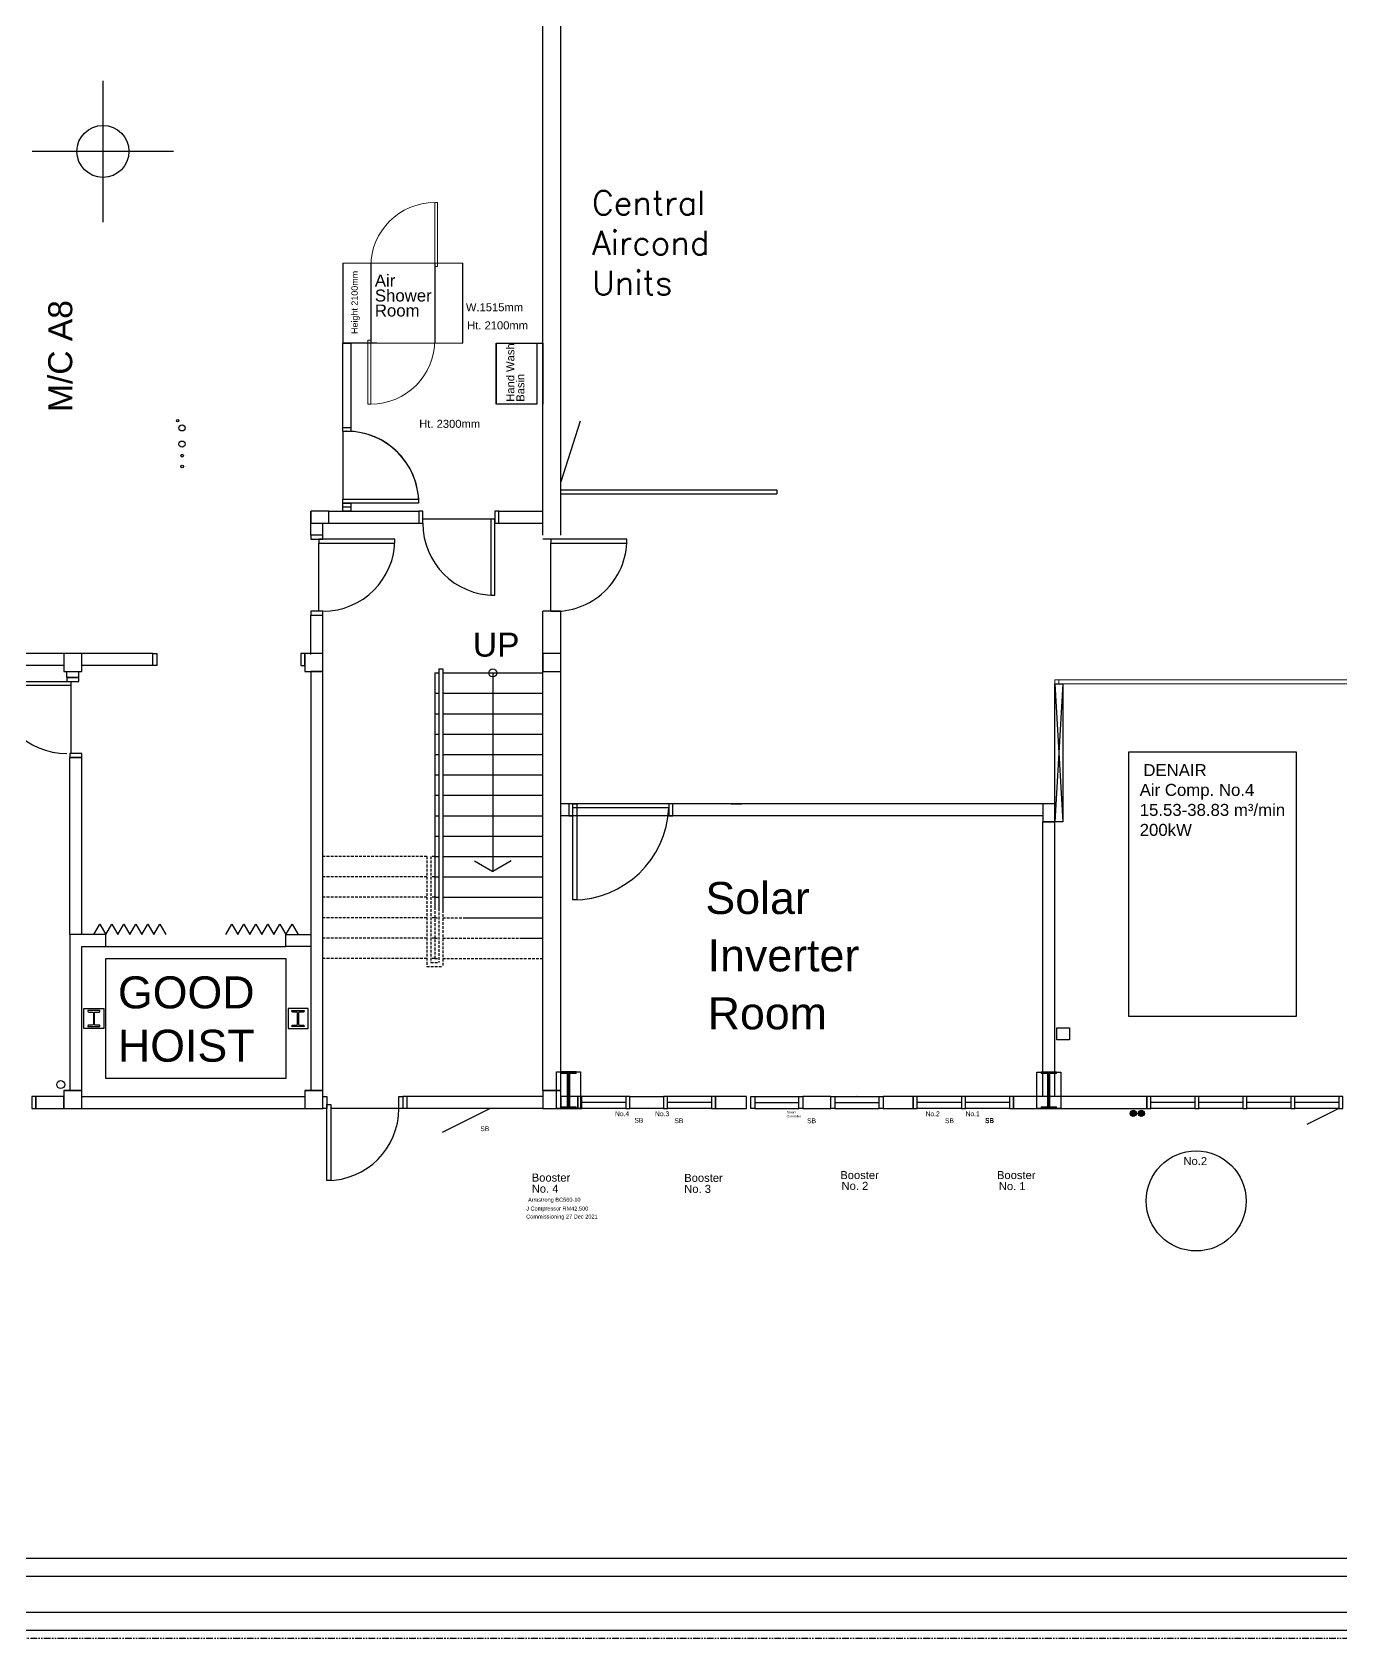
# Model space of a CAD drawing. Header units: millimetres. Extents: x -1052 to 3351, y 0 to 2015.
# Drawn here: x -184 to 57.9, y 1023.3 to 1320.4 of the extents above; entities that cross this region are included whole.
import ezdxf

# ---------------------------------------------------------------- set-up
doc = ezdxf.new("R2010")
doc.units = ezdxf.units.MM
doc.linetypes.add('DASHED', pattern=[0.75, 0.5, -0.25])
doc.linetypes.add('PHANTOM', pattern=[2.5, 1.25, -0.25, 0.25, -0.25, 0.25, -0.25])
for name, color, linetype, lineweight in [('0.4圖面線', 6, 'Continuous', 18), ('AM_0', 7, 'Continuous', 25), ('AM_6', 2, 'Continuous', 35), ('AM_8', 7, 'Continuous', 15)]:
    doc.layers.add(name, color=color, linetype=linetype, lineweight=lineweight)
for name, color, linetype in [('11', 7, 'Continuous'), ('2', 7, 'Continuous'), ('4', 9, 'Continuous'), ('5', 7, 'Continuous'), ('9', 9, 'Continuous'), ('BOMBA', 10, 'Continuous'), ('BOUNDARY', 6, 'PHANTOM'), ('COL-NEW', 231, 'Continuous'), ('COLUMN', 3, 'Continuous'), ('DOOR', 5, 'Continuous'), ('DRAIN', 5, 'Continuous'), ('Drop', 9, 'Continuous'), ('Glass', 9, 'Continuous'), ('Loop', 9, 'DASHED'), ('Machine', 7, 'Continuous'), ('REINF', 6, 'Continuous'), ('Stanchion', 9, 'Continuous'), ('TITLE', 7, 'Continuous'), ('WALL', 2, 'Continuous')]:
    doc.layers.add(name, color=color, linetype=linetype)
doc.styles.add('ADESK1', font='romans.shx')
doc.styles.get("Standard").update_dxf_attribs({"font": 'arial.ttf'})
pattern_1 = [(45, (-9360.118674, -2464.867056), (-0.02614848685, 0.02614848685), [])]

# ---------------------------------------------------------------- blocks, each defined once
blk = doc.blocks.new('WC')
at = {"color": 150}
for p, q in [((1, 0), (0, 0)), ((0, 0), (1, 0)), ((0, 0), (0, 0)), ((0, 0), (0, 0)), ((1, 0), (1, 0))]:
    blk.add_line(p, q, dxfattribs=at)
blk.add_lwpolyline([(0, 0, 0.050639), (0, 0, 0.081996), (0, 0, 0.070252), (0, 1, 0.070252), (0, 1, 0.081996), (0, 1, 0.106889), (0, 1, 0.135076), (0, 1, 0.135076), (0, 1, 0.106889), (0, 1, 0.081996), (0, 1, 0.070252), (0, 1, 0.070252), (0, 0, 0.081996), (0, 0, 0.050639), (0, 0, 0.135076)], format="xyb", dxfattribs=at)

msp = doc.modelspace()

# ---------------------------------------------------------------- hatches: boundary and pattern name
at = {"layer": 'AM_8'}
h = msp.add_hatch(dxfattribs=at)
h.set_pattern_fill('_U', color=256, scale=0.03698, angle=45, style=0, pattern_type=0)
h.set_pattern_definition([(45, (-9448.876977, -2464.86183), (-0.02614848685, 0.02614848685), [])])
h.paths.add_polyline_path([(-86.2602, 1121.6356), (-86.2602, 1121.3397), (-83.4349, 1121.3397), (-83.4349, 1121.6355), (-84.6257, 1121.6355), (-84.6255, 1127.8037), (-83.4347, 1127.8037), (-83.4347, 1128.0995), (-86.26, 1128.0996), (-86.26, 1127.8038), (-85.0692, 1127.8037), (-85.0694, 1121.6355)])
h = msp.add_hatch(dxfattribs=at)
h.set_pattern_fill('_U', color=256, scale=0.03698, angle=45, style=0, pattern_type=0)
h.set_pattern_definition(pattern_1)
h.paths.add_polyline_path([(2.4981, 1121.6303), (2.4981, 1121.3345), (5.3234, 1121.3344), (5.3234, 1121.6303), (4.1326, 1121.6303), (4.1328, 1127.7985), (5.3236, 1127.7985), (5.3236, 1128.0943), (2.4983, 1128.0944), (2.4983, 1127.7985), (3.6891, 1127.7985), (3.6889, 1121.6303)])
h = msp.add_hatch(dxfattribs=at)
h.set_pattern_fill('_U', color=256, scale=0.03698, angle=45, style=0, pattern_type=0)
h.set_pattern_definition(pattern_1)
h.paths.add_polyline_path([(2.4981, 1121.6303), (2.4981, 1121.3345), (5.3234, 1121.3344), (5.3234, 1121.6303), (4.1326, 1121.6303), (4.1328, 1127.7985), (5.3236, 1127.7985), (5.3236, 1128.0943), (2.4983, 1128.0944), (2.4983, 1127.7985), (3.6891, 1127.7985), (3.6889, 1121.6303)])

# ---------------------------------------------------------------- linework, layer by layer
for p, q in [((-121.3873, 1277.6162), (-121.3873, 1262.8244)), ((-121.3873, 1277.6162), (-121.3873, 1262.8244)), ((-109.5539, 1277.6162), (-109.5539, 1262.8244)), ((-109.5539, 1277.6162), (-109.5539, 1262.8244)), ((-98.2381, 1262.8244), (-98.2381, 1251.5531)), ((-98.2381, 1262.8244), (-89.5849, 1262.8244)), ((-98.2381, 1262.8244), (-90.7239, 1262.8244)), ((-98.2381, 1251.5531), (-98.2381, 1262.8244)), ((-90.7239, 1262.8244), (-90.7239, 1251.5531)), ((-89.5849, 1262.8244), (-89.5849, 1251.5531)), ((-90.7239, 1251.5531), (-98.2381, 1251.5531)), ((-82.707, 1248.4467), (-86.2571, 1237.2049)), ((-82.707, 1248.4467), (-86.2571, 1237.2049)), ((-126.5626, 1246.5537), (-126.5643, 1233.9806)), ((-86.2571, 1235.7257), (-46.3192, 1235.7257)), ((-86.2571, 1235.7257), (-46.3192, 1235.7257)), ((-86.2571, 1234.9861), (-46.3192, 1234.9861)), ((-86.2571, 1234.9861), (-46.3192, 1234.9861)), ((-46.3192, 1235.7257), (-46.3192, 1234.9861)), ((6.501, 1199.8718), (5.0217, 1174.3362)), ((5.0218, 1199.8718), (6.501, 1174.3362)), ((-54.7967, 1177.666), (-52.8242, 1177.666))]:
    msp.add_line(p, q)
at = {"color": 0}
for p, q in [((-112.5097, 1231.7613), (-112.5097, 1229.5425)), ((-112.5097, 1231.7613), (-112.5097, 1229.5425)), ((-97.7179, 1229.5421), (-97.7178, 1231.7608)), ((-97.7179, 1229.5421), (-97.7178, 1231.7608))]:
    msp.add_line(p, q, dxfattribs=at)
for points in [[(-126.5644, 1262.8244), (-125.0851, 1262.8244), (-125.0851, 1246.5331), (-126.5644, 1246.5331)], [(-126.5642, 1247.2727), (-125.0851, 1247.2727), (-125.0851, 1246.5331), (-126.5642, 1246.5331)], [(-126.5642, 1233.241), (-126.5643, 1233.9806), (-112.5326, 1233.981), (-112.5326, 1233.2414)], [(-126.5642, 1233.241), (-125.0851, 1233.241), (-125.0851, 1231.7618), (-126.5642, 1231.7618)], [(-126.5642, 1233.241), (-125.0851, 1233.241), (-125.0851, 1232.5014), (-126.5642, 1232.5014)], [(5.0218, 1199.8718), (6.501, 1199.8718), (6.501, 1174.3362), (5.0218, 1174.3362)], [(18.7026, 1187.31), (49.6175, 1187.31), (49.6175, 1138.3491), (18.7026, 1138.3491)]]:
    msp.add_lwpolyline(points, close=True)
for points in [[(-111.7701, 1231.7613), (-112.5097, 1231.7613), (-112.5097, 1229.5425), (-111.7701, 1229.5425)], [(-111.7701, 1231.7613), (-112.5097, 1231.7613), (-112.5097, 1229.5425), (-111.7701, 1229.5425)], [(-98.4575, 1229.5421), (-97.7179, 1229.5421), (-97.7178, 1231.7608), (-98.4574, 1231.7609)], [(-98.4575, 1229.5421), (-97.7179, 1229.5421), (-97.7178, 1231.7608), (-98.4574, 1231.7609)]]:
    msp.add_lwpolyline(points, close=True, dxfattribs=at)
at = {"color": 3}
for centre, radius in [((-157.0576, 1248.5035), 0.1997), ((-156.2567, 1247.1863), 0.5658), ((-156.2567, 1244.1768), 0.5658), ((-156.2567, 1242.0446), 0.2515), ((-156.2567, 1240.0353), 0.2515)]:
    msp.add_circle(centre, radius, dxfattribs=at)
msp.add_circle((31.1425, 1104.256), 9.2449)
msp.add_circle((31.1425, 1104.256), 9.2449)
for end in [93.177879, 90.001673]:
    msp.add_arc((-125.8247, 1233.241), 13.3126, 0.001673, end)
at = {"layer": '0.4圖面線'}
for p, q in [((-104.3767, 1277.6162), (-126.5644, 1277.6162)), ((-126.5644, 1277.6162), (-126.5644, 1262.8244)), ((-104.3767, 1262.8244), (-104.3767, 1277.6162)), ((-121.3873, 1277.0246), (-121.3873, 1263.4161)), ((-109.5539, 1263.4161), (-109.5539, 1277.0246)), ((-126.5644, 1262.8244), (-104.3767, 1262.8244))]:
    msp.add_line(p, q, dxfattribs=at)
for points in [[(-109.0361, 1288.858), (-109.5539, 1288.858), (-109.5539, 1277.0246), (-109.0361, 1277.0246)], [(-121.905, 1251.5826), (-121.3873, 1251.5826), (-121.3873, 1263.4161), (-121.905, 1263.4161)]]:
    msp.add_lwpolyline(points, close=True, dxfattribs=at)
for centre, start, end in [((-109.5539, 1277.0246), 90, 180), ((-121.3873, 1263.4161), 270, 0)]:
    msp.add_arc(centre, 11.8335, start, end, dxfattribs=at)
at = {"layer": '11'}
for p, q in [((-108.8153, 1202.6214), (-108.8166, 1158.3156)), ((-108.8153, 1202.6214), (-108.8166, 1158.3156)), ((-108.8153, 1202.6214), (-108.0757, 1202.6214)), ((-108.8153, 1202.6214), (-108.0757, 1202.6214)), ((-108.0757, 1202.6214), (-108.077, 1158.0464)), ((-108.0757, 1202.6214), (-108.077, 1158.0464)), ((-98.8324, 1201.8822), (-98.8313, 1165.1384)), ((-98.8324, 1201.8822), (-98.8313, 1165.1384)), ((-74.2619, 1123.5582), (-82.3974, 1123.5584)), ((-74.2619, 1123.5582), (-82.3974, 1123.5584)), ((-58.4075, 1123.5577), (-66.543, 1123.5579)), ((-58.4075, 1123.5577), (-66.543, 1123.5579)), ((-50.3889, 1123.5577), (-42.2534, 1123.5579)), ((-50.3889, 1123.5577), (-42.2534, 1123.5579)), ((-35.5983, 1123.5581), (-27.4628, 1123.5583)), ((-35.5983, 1123.5581), (-27.4628, 1123.5583)), ((-12.2498, 1123.5553), (-20.3853, 1123.5556)), ((-12.2498, 1123.5553), (-20.3853, 1123.5556)), ((-3.3747, 1123.5551), (-11.5102, 1123.5553)), ((-3.3747, 1123.5551), (-11.5102, 1123.5553)), ((30.8763, 1123.5525), (22.7408, 1123.5527)), ((30.8763, 1123.5525), (22.7408, 1123.5527)), ((39.7514, 1123.5522), (31.6159, 1123.5524)), ((39.7514, 1123.5522), (31.6159, 1123.5524)), ((48.6265, 1123.5519), (40.491, 1123.5522)), ((48.6265, 1123.5519), (40.491, 1123.5522)), ((57.5016, 1123.5517), (49.3661, 1123.5519)), ((57.5016, 1123.5517), (49.3661, 1123.5519)), ((-74.262, 1121.3394), (-82.3975, 1121.3396)), ((-74.262, 1121.3394), (-82.3975, 1121.3396)), ((-58.4076, 1121.3389), (-66.5431, 1121.3392)), ((-58.4076, 1121.3389), (-66.5431, 1121.3392)), ((-50.3888, 1121.3389), (-42.2533, 1121.3391)), ((-50.3888, 1121.3389), (-42.2533, 1121.3391)), ((-35.5982, 1121.3393), (-27.4627, 1121.3396)), ((-35.5982, 1121.3393), (-27.4627, 1121.3396)), ((-12.2499, 1121.3366), (-20.3854, 1121.3368)), ((-12.2499, 1121.3366), (-20.3854, 1121.3368)), ((-3.3748, 1121.3363), (-11.5103, 1121.3365)), ((-3.3748, 1121.3363), (-11.5103, 1121.3365)), ((30.8762, 1121.3337), (22.7407, 1121.3339)), ((30.8762, 1121.3337), (22.7407, 1121.3339)), ((39.7513, 1121.3334), (31.6158, 1121.3337)), ((39.7513, 1121.3334), (31.6158, 1121.3337)), ((48.6264, 1121.3332), (40.4909, 1121.3334)), ((48.6264, 1121.3332), (40.4909, 1121.3334)), ((57.5015, 1121.3329), (49.366, 1121.3331)), ((57.5015, 1121.3329), (49.366, 1121.3331))]:
    msp.add_line(p, q, dxfattribs=at)
at = {"layer": '4'}
for points in [[(-130.2332, 1226.5848), (-130.2332, 1227.3244), (-132.4519, 1227.3245), (-132.4519, 1226.5849)], [(-130.2332, 1226.5848), (-130.2332, 1227.3244), (-132.4519, 1227.3245), (-132.4519, 1226.5849)], [(-132.4523, 1213.2722), (-132.4524, 1212.5326), (-130.2336, 1212.5326), (-130.2336, 1213.2722)], [(-132.4523, 1213.2722), (-132.4524, 1212.5326), (-130.2336, 1212.5326), (-130.2336, 1213.2722)], [(-160.9269, 1203.2459), (-161.6665, 1203.2458), (-161.6665, 1205.4646), (-160.9269, 1205.4646)], [(-134.3016, 1203.2459), (-133.562, 1203.2458), (-133.562, 1205.4646), (-134.3015, 1205.4646)], [(-134.3016, 1203.2459), (-133.562, 1203.2458), (-133.562, 1205.4646), (-134.3015, 1205.4646)], [(-175.3194, 1200.2855), (-175.3194, 1201.0251), (-177.5382, 1201.0252), (-177.5382, 1200.2856)], [(-176.9838, 1186.973), (-176.9838, 1186.2334), (-174.7651, 1186.2333), (-174.765, 1186.9729)], [(-84.7781, 1175.4482), (-84.0385, 1175.4482), (-84.0384, 1177.667), (-84.778, 1177.667)], [(-66.2883, 1175.4478), (-65.5487, 1175.4478), (-65.5486, 1177.6666), (-66.2882, 1177.6666)], [(-170.3294, 1149.0743), (-137.0478, 1149.0743), (-137.0478, 1126.8866), (-170.3294, 1126.8866)], [(-174.3971, 1139.8517), (-170.6992, 1139.8517), (-170.6992, 1136.1093), (-174.3971, 1136.1093)], [(-132.98, 1139.8517), (-136.678, 1139.8517), (-136.678, 1136.1093), (-132.98, 1136.1093)], [(-183.9897, 1121.34), (-183.2501, 1121.3399), (-183.2501, 1123.5587), (-183.9897, 1123.5587)], [(-129.4967, 1121.341), (-130.2362, 1121.341), (-130.2362, 1123.5598), (-129.4966, 1123.5598)], [(-129.4967, 1121.341), (-130.2362, 1121.341), (-130.2362, 1123.5598), (-129.4966, 1123.5598)], [(-116.184, 1123.5594), (-115.4444, 1123.5594), (-115.4444, 1121.3406), (-116.184, 1121.3406)], [(-116.184, 1123.5594), (-115.4444, 1123.5594), (-115.4444, 1121.3406), (-116.184, 1121.3406)], [(-82.3974, 1123.5584), (-83.137, 1123.5584), (-83.1371, 1121.3396), (-82.3975, 1121.3396)], [(-82.3974, 1123.5584), (-83.137, 1123.5584), (-83.1371, 1121.3396), (-82.3975, 1121.3396)], [(-73.5223, 1123.5581), (-74.2619, 1123.5582), (-74.262, 1121.3394), (-73.5224, 1121.3394)], [(-73.5223, 1123.5581), (-74.2619, 1123.5582), (-74.262, 1121.3394), (-73.5224, 1121.3394)], [(-66.543, 1123.5579), (-67.2826, 1123.558), (-67.2827, 1121.3392), (-66.5431, 1121.3392)], [(-66.543, 1123.5579), (-67.2826, 1123.558), (-67.2827, 1121.3392), (-66.5431, 1121.3392)], [(-57.6679, 1123.5577), (-58.4075, 1123.5577), (-58.4076, 1121.3389), (-57.668, 1121.3389)], [(-57.6679, 1123.5577), (-58.4075, 1123.5577), (-58.4076, 1121.3389), (-57.668, 1121.3389)], [(-51.1285, 1123.5576), (-50.3889, 1123.5577), (-50.3888, 1121.3389), (-51.1284, 1121.3389)], [(-51.1285, 1123.5576), (-50.3889, 1123.5577), (-50.3888, 1121.3389), (-51.1284, 1121.3389)], [(-42.2534, 1123.5579), (-41.5138, 1123.5579), (-41.5137, 1121.3391), (-42.2533, 1121.3391)], [(-42.2534, 1123.5579), (-41.5138, 1123.5579), (-41.5137, 1121.3391), (-42.2533, 1121.3391)], [(-36.3379, 1123.5581), (-35.5983, 1123.5581), (-35.5982, 1121.3393), (-36.3378, 1121.3393)], [(-36.3379, 1123.5581), (-35.5983, 1123.5581), (-35.5982, 1121.3393), (-36.3378, 1121.3393)], [(-27.4628, 1123.5583), (-26.7232, 1123.5583), (-26.7231, 1121.3396), (-27.4627, 1121.3396)], [(-27.4628, 1123.5583), (-26.7232, 1123.5583), (-26.7231, 1121.3396), (-27.4627, 1121.3396)], [(-20.3853, 1123.5556), (-21.1249, 1123.5556), (-21.125, 1121.3368), (-20.3854, 1121.3368)], [(-20.3853, 1123.5556), (-21.1249, 1123.5556), (-21.125, 1121.3368), (-20.3854, 1121.3368)], [(-11.5102, 1123.5553), (-12.2498, 1123.5553), (-12.2499, 1121.3366), (-11.5103, 1121.3365)], [(-11.5102, 1123.5553), (-12.2498, 1123.5553), (-12.2499, 1121.3366), (-11.5103, 1121.3365)], [(-2.6351, 1123.5551), (-3.3747, 1123.5551), (-3.3748, 1121.3363), (-2.6352, 1121.3363)], [(-2.6351, 1123.5551), (-3.3747, 1123.5551), (-3.3748, 1121.3363), (-2.6352, 1121.3363)], [(-2.6351, 1123.5551), (-3.3747, 1123.5551), (-3.3748, 1121.3363), (-2.6352, 1121.3363)], [(-2.6351, 1123.5551), (-3.3747, 1123.5551), (-3.3748, 1121.3363), (-2.6352, 1121.3363)], [(22.7408, 1123.5527), (22.0012, 1123.5527), (22.0011, 1121.3339), (22.7407, 1121.3339)], [(22.7408, 1123.5527), (22.0012, 1123.5527), (22.0011, 1121.3339), (22.7407, 1121.3339)], [(31.6159, 1123.5524), (30.8763, 1123.5525), (30.8762, 1121.3337), (31.6158, 1121.3337)], [(31.6159, 1123.5524), (30.8763, 1123.5525), (30.8762, 1121.3337), (31.6158, 1121.3337)], [(40.491, 1123.5522), (39.7514, 1123.5522), (39.7513, 1121.3334), (40.4909, 1121.3334)], [(40.491, 1123.5522), (39.7514, 1123.5522), (39.7513, 1121.3334), (40.4909, 1121.3334)], [(49.3661, 1123.5519), (48.6265, 1123.5519), (48.6264, 1121.3332), (49.366, 1121.3331)], [(49.3661, 1123.5519), (48.6265, 1123.5519), (48.6264, 1121.3332), (49.366, 1121.3331)], [(58.2412, 1123.5517), (57.5016, 1123.5517), (57.5015, 1121.3329), (58.2411, 1121.3329)], [(58.2412, 1123.5517), (57.5016, 1123.5517), (57.5015, 1121.3329), (58.2411, 1121.3329)]]:
    msp.add_lwpolyline(points, close=True, dxfattribs=at)
msp.add_circle((-178.6694, 1125.7675), 0.7396, dxfattribs=at)
msp.add_circle((-178.6694, 1125.7675), 0.7396, dxfattribs=at)
at = {"layer": '5'}
for p, q in [((-109.5549, 1201.8819), (-109.5562, 1158.5848)), ((-109.5549, 1201.8819), (-109.5562, 1158.5848)), ((-109.5549, 1201.8819), (-108.8153, 1201.8818)), ((-109.5549, 1201.8819), (-108.8153, 1201.8818)), ((-108.0758, 1201.8818), (-89.586, 1201.8813)), ((-108.0758, 1201.8818), (-89.586, 1201.8813)), ((-176.7993, 1199.546), (-176.7993, 1186.9729)), ((-109.555, 1198.11), (-108.8155, 1198.1099)), ((-109.555, 1198.11), (-108.8155, 1198.1099)), ((-108.0759, 1198.1099), (-89.5861, 1198.1094)), ((-108.0759, 1198.1099), (-89.5861, 1198.1094)), ((-109.5552, 1194.338), (-108.8156, 1194.338)), ((-109.5552, 1194.338), (-108.8156, 1194.338)), ((-108.076, 1194.338), (-89.5862, 1194.3375)), ((-108.076, 1194.338), (-89.5862, 1194.3375)), ((-109.5553, 1190.5661), (-108.8157, 1190.5661)), ((-109.5553, 1190.5661), (-108.8157, 1190.5661)), ((-108.0761, 1190.5661), (-89.5863, 1190.5655)), ((-108.0761, 1190.5661), (-89.5863, 1190.5655)), ((-109.5554, 1186.7942), (-108.8158, 1186.7942)), ((-109.5554, 1186.7942), (-108.8158, 1186.7942)), ((-108.0762, 1186.7942), (-89.5864, 1186.7936)), ((-108.0762, 1186.7942), (-89.5864, 1186.7936)), ((-109.5555, 1183.0223), (-108.8159, 1183.0223)), ((-109.5555, 1183.0223), (-108.8159, 1183.0223)), ((-108.0763, 1183.0223), (-89.5865, 1183.0217)), ((-108.0763, 1183.0223), (-89.5865, 1183.0217)), ((-109.5556, 1179.2504), (-108.816, 1179.2504)), ((-109.5556, 1179.2504), (-108.816, 1179.2504)), ((-108.0764, 1179.2503), (-89.5866, 1179.2498)), ((-108.0764, 1179.2503), (-89.5866, 1179.2498)), ((-66.2882, 1176.927), (-84.0384, 1176.9273)), ((-109.5557, 1175.4785), (-108.8161, 1175.4785)), ((-109.5557, 1175.4785), (-108.8161, 1175.4785)), ((-108.0765, 1175.4784), (-89.5868, 1175.4779)), ((-108.0765, 1175.4784), (-89.5868, 1175.4779)), ((-109.5558, 1171.7066), (-108.8162, 1171.7065)), ((-109.5558, 1171.7066), (-108.8162, 1171.7065)), ((-108.0766, 1171.7065), (-89.5869, 1171.706)), ((-108.0766, 1171.7065), (-89.5869, 1171.706)), ((-109.5559, 1167.9346), (-108.8163, 1167.9346)), ((-109.5559, 1167.9346), (-108.8163, 1167.9346)), ((-108.0767, 1167.9346), (-89.587, 1167.9341)), ((-108.0767, 1167.9346), (-89.587, 1167.9341)), ((-109.556, 1164.1627), (-108.8164, 1164.1627)), ((-109.556, 1164.1627), (-108.8164, 1164.1627)), ((-108.0769, 1164.1627), (-89.5871, 1164.1621)), ((-108.0769, 1164.1627), (-89.5871, 1164.1621)), ((-109.5561, 1160.3908), (-108.8166, 1160.3908)), ((-109.5561, 1160.3908), (-108.8166, 1160.3908)), ((-108.077, 1160.3908), (-89.5872, 1160.3902)), ((-108.077, 1160.3908), (-89.5872, 1160.3902)), ((-104.1546, 1156.6187), (-89.5873, 1156.6183)), ((-104.1546, 1156.6187), (-89.5873, 1156.6183)), ((-93.7906, 1152.8465), (-89.5874, 1152.8464)), ((-93.7906, 1152.8465), (-89.5874, 1152.8464)), ((-116.184, 1121.3406), (-128.7571, 1121.341)), ((-116.184, 1121.3406), (-128.7571, 1121.341))]:
    msp.add_line(p, q, dxfattribs=at)
for points in [[(-176.7994, 1200.2856), (-176.7993, 1199.546), (-190.831, 1199.5456), (-190.831, 1200.2852)], [(-84.0384, 1177.667), (-83.2988, 1177.6669), (-83.2988, 1159.9168), (-84.0384, 1159.9168)], [(-129.4966, 1122.0806), (-128.757, 1122.0806), (-128.7575, 1108.0489), (-129.497, 1108.0489)], [(-129.4966, 1122.0806), (-128.757, 1122.0806), (-128.7575, 1108.0489), (-129.497, 1108.0489)]]:
    msp.add_lwpolyline(points, close=True, dxfattribs=at)
for centre, radius, start, end in [((-177.539, 1200.2855), 13.3126, 180.001673, 270.001673), ((-84.0384, 1177.667), 17.7502, 270, 357.61073), ((-129.4967, 1121.341), 13.3126, 269.998327, 359.998327), ((-129.4967, 1121.341), 13.3126, 269.998327, 359.998327)]:
    msp.add_arc(centre, radius, start, end, dxfattribs=at)
at = {"layer": '9'}
for p, q in [((-126.5644, 1277.6162), (-126.5644, 1262.8244)), ((-126.5644, 1277.6162), (-126.5644, 1262.8244)), ((-104.3767, 1262.8244), (-104.3767, 1277.6162)), ((-104.3767, 1262.8244), (-104.3767, 1277.6162)), ((-126.5644, 1262.8244), (-125.0853, 1262.8244)), ((-126.5644, 1262.8244), (-125.0853, 1262.8244)), ((-120.2777, 1262.8244), (-126.5642, 1262.8244)), ((-120.2777, 1262.8244), (-126.5642, 1262.8244)), ((-89.583, 1231.7618), (-89.5849, 1262.4545)), ((-89.583, 1231.7618), (-89.5849, 1262.4545)), ((-125.0851, 1231.7616), (-112.5097, 1231.7616)), ((-125.0851, 1231.7616), (-112.5097, 1231.7616))]:
    msp.add_line(p, q, dxfattribs=at)
at = {"layer": 'AM_0'}
for p, q in [((-99.3213, 1121.3406), (-108.1964, 1116.903)), ((19.4569, 1120.4489), (19.6049, 1120.4489)), ((57.5015, 1121.3329), (51.5848, 1118.3745))]:
    msp.add_line(p, q, dxfattribs=at)
for points in [[(-87.0811, 1128.0996), (-82.6137, 1128.0996), (-82.6138, 1121.3397), (-87.0813, 1121.3397)], [(1.6772, 1128.0943), (6.1447, 1128.0943), (6.1445, 1121.3345), (1.677, 1121.3345)], [(1.6772, 1128.0943), (6.1447, 1128.0943), (6.1445, 1121.3345), (1.677, 1121.3345)], [(1.6772, 1128.0943), (6.1447, 1128.0943), (6.1445, 1121.3345), (1.677, 1121.3345)], [(1.6772, 1128.0943), (6.1447, 1128.0943), (6.1445, 1121.3345), (1.677, 1121.3345)]]:
    msp.add_lwpolyline(points, close=True, dxfattribs=at)
for centre, radius in [((19.5309, 1120.4489), 0.5917), ((19.5309, 1120.4489), 0.5177), ((19.5309, 1120.4489), 0.4438), ((19.5309, 1120.4489), 0.3698), ((19.5309, 1120.4489), 0.2958), ((19.5309, 1120.4489), 0.2219), ((19.5309, 1120.4489), 0.1849), ((19.5309, 1120.4489), 0.1479), ((19.5309, 1120.4489), 0.1109), ((19.5309, 1120.4489), 0.074), ((21.0101, 1120.4489), 0.5917), ((21.0101, 1120.4489), 0.5177), ((21.0101, 1120.4489), 0.4438), ((21.0101, 1120.4489), 0.3698), ((21.0101, 1120.4489), 0.2958), ((21.0101, 1120.4489), 0.2219), ((21.0101, 1120.4489), 0.1849), ((21.0101, 1120.4489), 0.1479), ((21.0101, 1120.4489), 0.1109), ((21.0101, 1120.4489), 0.074)]:
    msp.add_circle(centre, radius, dxfattribs=at)
at = {"layer": 'AM_8'}
for p, q in [((-83.4347, 1128.0995), (-86.26, 1128.0996)), ((-86.26, 1127.8038), (-86.26, 1128.0996)), ((-85.0692, 1127.8037), (-86.26, 1127.8038)), ((-85.0694, 1121.6355), (-85.0692, 1127.8037)), ((-84.6257, 1121.6355), (-84.6255, 1127.8037)), ((-83.4347, 1127.8037), (-84.6255, 1127.8037)), ((-83.4347, 1127.8037), (-83.4347, 1128.0995)), ((5.3236, 1128.0943), (2.4983, 1128.0944)), ((2.4983, 1127.7985), (2.4983, 1128.0944)), ((5.3236, 1128.0943), (2.4983, 1128.0944)), ((2.4983, 1127.7985), (2.4983, 1128.0944)), ((3.6891, 1127.7985), (2.4983, 1127.7985)), ((3.6891, 1127.7985), (2.4983, 1127.7985)), ((3.6889, 1121.6303), (3.6891, 1127.7985)), ((3.6889, 1121.6303), (3.6891, 1127.7985)), ((4.1326, 1121.6303), (4.1328, 1127.7985)), ((4.1326, 1121.6303), (4.1328, 1127.7985)), ((5.3236, 1127.7985), (4.1328, 1127.7985)), ((5.3236, 1127.7985), (4.1328, 1127.7985)), ((5.3236, 1127.7985), (5.3236, 1128.0943)), ((5.3236, 1127.7985), (5.3236, 1128.0943)), ((-85.0694, 1121.6355), (-86.2602, 1121.6356)), ((-86.2602, 1121.6356), (-86.2602, 1121.3397)), ((-83.4349, 1121.3397), (-86.2602, 1121.3397)), ((-83.4349, 1121.6355), (-84.6257, 1121.6355)), ((-83.4349, 1121.6355), (-83.4349, 1121.3397)), ((3.6889, 1121.6303), (2.4981, 1121.6303)), ((2.4981, 1121.6303), (2.4981, 1121.3345)), ((3.6889, 1121.6303), (2.4981, 1121.6303)), ((2.4981, 1121.6303), (2.4981, 1121.3345)), ((5.3234, 1121.3344), (2.4981, 1121.3345)), ((5.3234, 1121.3344), (2.4981, 1121.3345)), ((5.3234, 1121.6303), (4.1326, 1121.6303)), ((5.3234, 1121.6303), (4.1326, 1121.6303)), ((5.3234, 1121.6303), (5.3234, 1121.3344)), ((5.3234, 1121.6303), (5.3234, 1121.3344))]:
    msp.add_line(p, q, dxfattribs=at)
for points in [[(5.0218, 1200.6114), (225.655, 1200.6114), (225.655, 1199.8718), (5.0218, 1199.8718)], [(5.0218, 1200.6114), (5.7614, 1200.6114), (5.7614, 1199.8718), (5.0218, 1199.8718)]]:
    msp.add_lwpolyline(points, close=True, dxfattribs=at)
at = {"layer": 'BOMBA'}
for p, q in [((-99.1971, 1230.2814), (-111.7701, 1230.2797)), ((-99.1971, 1230.2814), (-111.7701, 1230.2797)), ((-130.9712, 1213.2722), (-130.9728, 1225.8452)), ((-130.9712, 1213.2722), (-130.9728, 1225.8452)), ((-88.1018, 1213.2721), (-88.1034, 1225.8452)), ((-88.1018, 1213.2721), (-88.1034, 1225.8452))]:
    msp.add_line(p, q, dxfattribs=at)
for points in [[(-98.4575, 1230.2813), (-99.1971, 1230.2814), (-99.1983, 1216.2497), (-98.4587, 1216.2496)], [(-98.4575, 1230.2813), (-99.1971, 1230.2814), (-99.1983, 1216.2497), (-98.4587, 1216.2496)], [(-130.9728, 1226.5848), (-130.9728, 1225.8452), (-116.9411, 1225.8448), (-116.9411, 1226.5844)], [(-130.9728, 1226.5848), (-130.9728, 1225.8452), (-116.9411, 1225.8448), (-116.9411, 1226.5844)], [(-88.1034, 1226.5848), (-88.1034, 1225.8452), (-74.0717, 1225.8448), (-74.0717, 1226.5844)], [(-88.1034, 1226.5848), (-88.1034, 1225.8452), (-74.0717, 1225.8448), (-74.0717, 1226.5844)]]:
    msp.add_lwpolyline(points, close=True, dxfattribs=at)
for centre, radius, start, end in [((-98.4576, 1229.5417), 13.3126, 179.99498, 269.99498), ((-98.4576, 1229.5417), 13.3126, 179.99498, 269.99498), ((-130.2332, 1226.5848), 13.3126, 269.998327, 359.998327), ((-130.2332, 1226.5848), 13.3126, 269.998327, 359.998327), ((-87.3957, 1226.5979), 13.3445, 266.966763, 359.941649), ((-87.3957, 1226.5979), 13.3445, 266.966763, 359.941649)]:
    msp.add_arc(centre, radius, start, end, dxfattribs=at)
at = {"layer": 'BOUNDARY'}
msp.add_line((1939.4602, 1023.2889), (-942.8866, 1023.373), dxfattribs=at)
at = {"layer": 'COL-NEW'}
for p, q in [((-130.2332, 1226.5848), (-130.2332, 1226.5848)), ((-130.2332, 1226.5848), (-130.2332, 1226.5848)), ((-87.3638, 1226.5847), (-87.3638, 1226.5847)), ((-87.3638, 1226.5847), (-87.3638, 1226.5847))]:
    msp.add_line(p, q, dxfattribs=at)
at = {"layer": 'COLUMN'}
for p in [(-102.2394, 1167.1059), (-102.2394, 1167.1059), (-95.4233, 1167.1061), (-95.4233, 1167.1061)]:
    msp.add_line(p, (-98.8313, 1165.1384), dxfattribs=at)
for points in [[(-132.4519, 1229.5432), (-129.1237, 1229.5431), (-129.1236, 1231.7619), (-132.4518, 1231.762)], [(-132.4519, 1229.5432), (-129.1237, 1229.5431), (-129.1236, 1231.7619), (-132.4518, 1231.762)], [(-178.0928, 1202.1351), (-174.7647, 1202.135), (-174.7646, 1205.4632), (-178.0927, 1205.4633)], [(-178.0928, 1202.1351), (-174.7647, 1202.135), (-174.7646, 1205.4632), (-178.0927, 1205.4633)], [(-133.562, 1202.1364), (-130.2339, 1202.1364), (-130.2338, 1205.4645), (-133.562, 1205.4646)], [(-133.562, 1202.1364), (-130.2339, 1202.1364), (-130.2338, 1205.4645), (-133.562, 1205.4646)], [(-89.586, 1202.1352), (-86.2578, 1202.1351), (-86.2577, 1205.4632), (-89.5859, 1205.4633)], [(-89.586, 1202.1352), (-86.2578, 1202.1351), (-86.2577, 1205.4632), (-89.5859, 1205.4633)], [(5.0217, 1174.3362), (5.0218, 1177.6643), (2.803, 1177.6644), (2.8029, 1174.3362)], [(5.0217, 1174.3362), (5.0218, 1177.6643), (2.803, 1177.6644), (2.8029, 1174.3362)], [(-178.0952, 1121.3398), (-174.767, 1121.3397), (-174.7669, 1124.6678), (-178.0951, 1124.6679)], [(-178.0952, 1121.3398), (-174.767, 1121.3397), (-174.7669, 1124.6678), (-178.0951, 1124.6679)], [(-133.5644, 1121.3411), (-130.2362, 1121.341), (-130.2362, 1124.6692), (-133.5643, 1124.6693)], [(-133.5644, 1121.3411), (-130.2362, 1121.341), (-130.2362, 1124.6692), (-133.5643, 1124.6693)], [(-89.5883, 1121.3398), (-86.2602, 1121.3397), (-86.2601, 1124.6679), (-89.5882, 1124.668)], [(-89.5883, 1121.3398), (-86.2602, 1121.3397), (-86.2601, 1124.6679), (-89.5882, 1124.668)]]:
    msp.add_lwpolyline(points, close=True, dxfattribs=at)
for points in [[(-172.2819, 1139.186), (-171.6015, 1139.186, 0.41421356), (-171.424, 1139.3635), (-171.424, 1139.4819), (-173.6723, 1139.4819), (-173.6723, 1139.3635, 0.41421356), (-173.4948, 1139.186), (-172.8144, 1139.186, -0.41421356), (-172.6369, 1139.0085), (-172.6369, 1136.9525, -0.41421356), (-172.8144, 1136.775), (-173.4948, 1136.775, 0.41421356), (-173.6723, 1136.5975), (-173.6723, 1136.4791), (-171.424, 1136.4791), (-171.424, 1136.5975, 0.41421356), (-171.6015, 1136.775), (-172.2819, 1136.775, -0.41421356), (-172.4594, 1136.9525), (-172.4594, 1139.0085, -0.41421356)], [(-135.0953, 1139.186), (-135.7757, 1139.186, -0.41421356), (-135.9532, 1139.3635), (-135.9532, 1139.4819), (-133.7048, 1139.4819), (-133.7048, 1139.3635, -0.41421356), (-133.8823, 1139.186), (-134.5628, 1139.186, 0.41421356), (-134.7403, 1139.0085), (-134.7403, 1136.9525, 0.41421356), (-134.5628, 1136.775), (-133.8823, 1136.775, -0.41421356), (-133.7048, 1136.5975), (-133.7048, 1136.4791), (-135.9532, 1136.4791), (-135.9532, 1136.5975, -0.41421356), (-135.7757, 1136.775), (-135.0953, 1136.775, 0.41421356), (-134.9178, 1136.9525), (-134.9178, 1139.0085, 0.41421356)]]:
    msp.add_lwpolyline(points, format="xyb", close=True, dxfattribs=at)
at = {"layer": 'DOOR'}
for points in [[(-172.5481, 1153.5119), (-171.4388, 1155.4334), (-170.3294, 1153.5119)], [(-170.3294, 1153.5119), (-169.22, 1155.4334), (-168.1106, 1153.5119)], [(-168.1106, 1153.5119), (-167.0012, 1155.4334), (-165.8918, 1153.5119)], [(-165.8918, 1153.5119), (-164.7824, 1155.4334), (-163.6731, 1153.5119)], [(-163.6731, 1153.5119), (-162.5637, 1155.4334), (-161.4543, 1153.5119)], [(-161.4543, 1153.5119), (-160.3449, 1155.4334), (-159.2355, 1153.5119)], [(-148.1416, 1153.5119), (-147.0323, 1155.4334), (-145.9229, 1153.5119)], [(-145.9229, 1153.5119), (-144.8135, 1155.4334), (-143.7041, 1153.5119)], [(-143.7041, 1153.5119), (-142.5947, 1155.4334), (-141.4853, 1153.5119)], [(-141.4853, 1153.5119), (-140.3759, 1155.4334), (-139.2666, 1153.5119)], [(-139.2666, 1153.5119), (-138.1572, 1155.4334), (-137.0478, 1153.5119)], [(-137.0478, 1153.5119), (-135.9384, 1155.4334), (-134.829, 1153.5119)]]:
    msp.add_lwpolyline(points, dxfattribs=at)
at = {"layer": 'DRAIN'}
for p, q in [((1807.3861, 1038.0845), (-918.4271, 1038.1641)), ((1810.7141, 1034.7563), (-918.4272, 1034.836)), ((1817.3703, 1028.0998), (-918.4274, 1028.1797)), ((1820.6983, 1024.7715), (-918.4275, 1024.8515))]:
    msp.add_line(p, q, dxfattribs=at)
at = {"layer": 'Drop'}
msp.add_line((-170.3294, 1151.2931), (-137.0478, 1151.2931), dxfattribs=at)
at = {"layer": 'Glass'}
for p, q in [((-74.2619, 1122.4488), (-82.3974, 1122.449)), ((-74.2619, 1122.4488), (-82.3974, 1122.449)), ((-58.4076, 1122.4483), (-66.5431, 1122.4485)), ((-58.4076, 1122.4483), (-66.5431, 1122.4485)), ((-50.3888, 1122.4483), (-42.2533, 1122.4485)), ((-50.3888, 1122.4483), (-42.2533, 1122.4485)), ((-35.5982, 1122.4487), (-27.4627, 1122.4489)), ((-35.5982, 1122.4487), (-27.4627, 1122.4489)), ((-12.2498, 1122.446), (-20.3853, 1122.4462)), ((-12.2498, 1122.446), (-20.3853, 1122.4462)), ((-3.3747, 1122.4457), (-11.5102, 1122.4459)), ((-3.3747, 1122.4457), (-11.5102, 1122.4459)), ((30.8763, 1122.4431), (22.7408, 1122.4433)), ((30.8763, 1122.4431), (22.7408, 1122.4433)), ((39.7514, 1122.4428), (31.6159, 1122.443)), ((39.7514, 1122.4428), (31.6159, 1122.443)), ((48.6264, 1122.4426), (40.4909, 1122.4428)), ((48.6264, 1122.4426), (40.4909, 1122.4428)), ((57.5015, 1122.4423), (49.366, 1122.4425)), ((57.5015, 1122.4423), (49.366, 1122.4425))]:
    msp.add_line(p, q, dxfattribs=at)
at = {"layer": 'Loop', "color": 9}
for p, q in [((-111.0361, 1167.9346), (-130.2349, 1167.934)), ((-111.0362, 1167.9346), (-111.0356, 1147.5959)), ((-111.0362, 1167.9346), (-111.0356, 1147.5959)), ((-110.2966, 1167.9346), (-110.296, 1148.3355)), ((-110.2966, 1167.9346), (-110.296, 1148.3355)), ((-109.5569, 1167.9346), (-110.2965, 1167.9346)), ((-111.0361, 1164.1627), (-130.235, 1164.1621)), ((-111.0361, 1164.1627), (-130.235, 1164.1621)), ((-109.5569, 1164.1627), (-110.2965, 1164.1627)), ((-109.5569, 1164.1627), (-110.2965, 1164.1627)), ((-111.036, 1160.3908), (-130.2351, 1160.3902)), ((-111.036, 1160.3908), (-130.2351, 1160.3902)), ((-109.5568, 1160.3908), (-110.2964, 1160.3908)), ((-109.5568, 1160.3908), (-110.2964, 1160.3908)), ((-109.5562, 1158.5848), (-109.5565, 1149.0751)), ((-109.5562, 1158.5848), (-109.5565, 1149.0751)), ((-111.0359, 1156.6189), (-130.2352, 1156.6183)), ((-111.0359, 1156.6189), (-130.2352, 1156.6183)), ((-109.5567, 1156.6189), (-110.2963, 1156.6189)), ((-109.5567, 1156.6189), (-110.2963, 1156.6189)), ((-109.5563, 1156.6189), (-108.8167, 1156.6189)), ((-109.5563, 1156.6189), (-108.8167, 1156.6189)), ((-108.8166, 1158.3156), (-108.8169, 1148.3355)), ((-108.8166, 1158.3156), (-108.8169, 1148.3355)), ((-108.077, 1158.0464), (-108.0773, 1147.5959)), ((-108.077, 1158.0464), (-108.0773, 1147.5959)), ((-108.0771, 1156.6189), (-104.1546, 1156.6187)), ((-108.0771, 1156.6189), (-104.1546, 1156.6187)), ((-111.0358, 1152.8469), (-130.2353, 1152.8464)), ((-111.0358, 1152.8469), (-130.2353, 1152.8464)), ((-109.5566, 1152.847), (-110.2962, 1152.847)), ((-109.5566, 1152.847), (-110.2962, 1152.847)), ((-109.5564, 1152.847), (-108.8168, 1152.847)), ((-109.5564, 1152.847), (-108.8168, 1152.847)), ((-108.0772, 1152.8469), (-93.7906, 1152.8465)), ((-108.0772, 1152.8469), (-93.7906, 1152.8465)), ((-111.0357, 1149.075), (-130.2354, 1149.0745)), ((-111.0357, 1149.075), (-130.2354, 1149.0745)), ((-111.0356, 1147.5959), (-108.0773, 1147.5959)), ((-111.0356, 1147.5959), (-108.0773, 1147.5959)), ((-109.5565, 1149.0751), (-110.2961, 1149.0751)), ((-109.5565, 1149.0751), (-110.2961, 1149.0751)), ((-110.296, 1148.3355), (-108.8169, 1148.3355)), ((-110.296, 1148.3355), (-108.8169, 1148.3355)), ((-109.5565, 1149.0751), (-108.8169, 1149.0751)), ((-109.5565, 1149.0751), (-108.8169, 1149.0751)), ((-108.0773, 1149.075), (-89.5875, 1149.0745)), ((-108.0773, 1149.075), (-89.5875, 1149.0745))]:
    msp.add_line(p, q, dxfattribs=at)
at = {"layer": 'Machine', "color": 2}
for p, q in [((-170.908, 1311.3529), (-170.908, 1285.2454)), ((-157.8173, 1298.2992), (-183.9248, 1298.2992))]:
    msp.add_line(p, q, dxfattribs=at)
at = {"layer": 'Machine'}
msp.add_circle((-170.8711, 1298.2992), 4.8073, dxfattribs=at)
at = {"layer": 'REINF'}
for p, q in [((5.3899, 1136.2803), (7.7566, 1136.2803)), ((5.3899, 1134.0615), (5.3899, 1136.2803)), ((7.7566, 1136.2803), (7.7566, 1134.0615)), ((7.7566, 1134.0615), (5.3899, 1134.0615))]:
    msp.add_line(p, q, dxfattribs=at)
at = {"layer": 'Stanchion'}
for p, q in [((-83.4347, 1128.0995), (-86.26, 1128.0996)), ((-83.4347, 1128.0995), (-86.26, 1128.0996)), ((-84.8476, 1121.3397), (-84.8474, 1128.0996)), ((-84.8476, 1121.3397), (-84.8474, 1128.0996)), ((5.3236, 1128.0943), (2.4983, 1128.0944)), ((5.3236, 1128.0943), (2.4983, 1128.0944)), ((5.3236, 1128.0943), (2.4983, 1128.0944)), ((5.3236, 1128.0943), (2.4983, 1128.0944)), ((3.9107, 1121.3345), (3.9109, 1128.0943)), ((3.9107, 1121.3345), (3.9109, 1128.0943)), ((3.9107, 1121.3345), (3.9109, 1128.0943)), ((3.9107, 1121.3345), (3.9109, 1128.0943)), ((-83.4349, 1121.3397), (-86.2602, 1121.3397)), ((-83.4349, 1121.3397), (-86.2602, 1121.3397)), ((5.3234, 1121.3344), (2.4981, 1121.3345)), ((5.3234, 1121.3344), (2.4981, 1121.3345)), ((5.3234, 1121.3344), (2.4981, 1121.3345)), ((5.3234, 1121.3344), (2.4981, 1121.3345))]:
    msp.add_line(p, q, dxfattribs=at)
at = {"layer": 'WALL'}
for p, q in [((-89.5831, 1227.3221), (-89.5824, 1325.9185)), ((-86.2549, 1227.322), (-86.2542, 1325.9184)), ((-86.2549, 1227.322), (-86.2542, 1325.9184)), ((-132.4519, 1229.5432), (-132.4518, 1231.762)), ((-132.4519, 1229.5432), (-132.4518, 1231.762)), ((-129.1236, 1231.7619), (-112.5097, 1231.7616)), ((-97.7179, 1229.5421), (-97.7178, 1231.7608)), ((-97.7178, 1231.7608), (-89.5851, 1231.7608)), ((-94.7595, 1231.7609), (-89.5851, 1231.7608)), ((-132.4519, 1227.3245), (-132.4519, 1229.5432)), ((-132.4519, 1227.3245), (-132.4519, 1229.5432)), ((-130.2332, 1227.3244), (-132.4519, 1227.3245)), ((-130.2332, 1227.3244), (-132.4519, 1227.3245)), ((-130.2332, 1227.3244), (-130.2331, 1229.5432)), ((-130.2332, 1227.3244), (-130.2331, 1229.5432)), ((-129.1237, 1229.5431), (-112.5097, 1229.5425)), ((-129.1237, 1229.5431), (-112.5097, 1229.5425)), ((-97.7179, 1229.5421), (-89.5852, 1229.542)), ((-97.7179, 1229.5421), (-89.5852, 1229.542)), ((-86.2571, 1226.5847), (-89.5826, 1226.5849)), ((-86.2571, 1226.5847), (-89.5826, 1226.5849)), ((-132.4526, 1205.2625), (-132.4524, 1212.5326)), ((-132.4526, 1205.2625), (-132.4524, 1212.5326)), ((-132.4524, 1212.5326), (-130.2336, 1212.5326)), ((-132.4524, 1212.5326), (-130.2336, 1212.5326)), ((-130.2338, 1205.2624), (-130.2336, 1212.5326)), ((-130.2338, 1205.2624), (-130.2336, 1212.5326)), ((-89.5882, 1124.668), (-89.5833, 1213.3024)), ((-86.2552, 1213.3023), (-89.5833, 1213.3024)), ((-86.2552, 1213.3023), (-89.5833, 1213.3024)), ((-86.2601, 1124.6679), (-86.2552, 1213.3023)), ((-161.6665, 1205.4628), (-264.9948, 1205.4662)), ((-178.0928, 1203.2445), (-264.9947, 1203.2474)), ((-161.6665, 1203.2458), (-174.7646, 1203.2444)), ((-161.6665, 1203.2458), (-174.7646, 1203.2444)), ((-161.6665, 1203.2458), (-161.6665, 1205.4646)), ((-133.562, 1203.2458), (-133.562, 1205.4646)), ((-133.562, 1203.2458), (-133.562, 1205.4646)), ((-177.5382, 1201.0252), (-177.5381, 1202.1351)), ((-177.5382, 1201.0252), (-175.3194, 1201.0251)), ((-177.5382, 1201.0252), (-175.3194, 1201.0251)), ((-175.3194, 1201.0251), (-177.5382, 1201.0252)), ((-175.3194, 1201.0251), (-175.3194, 1202.135)), ((-133.562, 1202.1364), (-130.2339, 1202.1364)), ((-133.562, 1202.1364), (-130.2339, 1202.1364)), ((-176.9857, 1153.5119), (-176.9838, 1186.2334)), ((-176.9838, 1186.2334), (-174.7651, 1186.2333)), ((-176.9838, 1186.2334), (-174.7651, 1186.2333)), ((-174.7651, 1186.2333), (-176.9838, 1186.2334)), ((-174.7651, 1153.5119), (-174.7651, 1186.2333)), ((2.803, 1177.6644), (-86.2571, 1177.667)), ((2.803, 1177.6644), (-86.2571, 1177.667)), ((2.8029, 1175.4455), (-86.2573, 1175.4504)), ((2.8029, 1175.4455), (-86.2573, 1175.4504)), ((2.8014, 1123.5559), (2.8029, 1174.3362)), ((2.8014, 1123.5559), (2.8029, 1174.3362)), ((5.0217, 1174.3362), (2.8029, 1174.3362)), ((5.0217, 1174.3362), (2.8029, 1174.3362)), ((5.0202, 1123.5558), (5.0217, 1174.3362)), ((5.0202, 1123.5558), (5.0217, 1174.3362)), ((-183.2501, 1121.3399), (-183.2501, 1123.5587)), ((-178.0951, 1124.6679), (-174.7669, 1124.6678)), ((-178.0951, 1124.6679), (-174.7669, 1124.6678)), ((-178.0951, 1124.6679), (-174.7669, 1124.6678)), ((-174.7672, 1123.5585), (-133.5643, 1123.5614)), ((-174.7672, 1123.5585), (-133.5643, 1123.5614)), ((-133.5643, 1124.6693), (-130.2362, 1124.6692)), ((-133.5643, 1124.6693), (-130.2362, 1124.6692)), ((-89.5883, 1123.5586), (-115.4444, 1123.5594)), ((-89.5883, 1123.5586), (-115.4444, 1123.5594)), ((-114.7344, 1123.5593), (-114.7344, 1121.3406)), ((-114.7344, 1123.5593), (-114.7344, 1121.3406)), ((-89.5882, 1124.668), (-86.2601, 1124.6679)), ((-89.5882, 1124.668), (-86.2601, 1124.6679)), ((-174.767, 1121.3397), (-133.5644, 1121.3426)), ((-174.767, 1121.3397), (-133.5644, 1121.3426)), ((-89.5883, 1121.3398), (-115.4444, 1121.3406)), ((-89.5883, 1121.3398), (-115.4444, 1121.3406))]:
    msp.add_line(p, q, dxfattribs=at)
for points in [[(-132.4549, 1124.6692), (-130.2362, 1124.6692), (-130.2339, 1202.1364), (-132.4527, 1202.1364)], [(-132.4549, 1124.6692), (-130.2362, 1124.6692), (-130.2339, 1202.1364), (-132.4527, 1202.1364)], [(-174.7669, 1151.2931), (-170.3294, 1151.2931), (-170.3294, 1153.5119), (-176.9857, 1153.5119), (-176.9857, 1124.6678), (-174.7669, 1124.6678), (-174.7669, 1151.2931)], [(-137.0478, 1153.5119), (-132.4541, 1153.5119), (-132.4541, 1151.2931), (-137.0478, 1151.2931)], [(-183.2501, 1123.5587), (-183.2501, 1121.3399), (-178.0952, 1121.3398), (-178.0951, 1123.5586)], [(-86.2601, 1123.5559), (-86.2602, 1121.3397), (-83.1371, 1121.3396), (-83.137, 1123.5584)], [(-73.5224, 1121.3394), (-73.5224, 1123.558), (-67.2826, 1123.558), (-67.2826, 1121.3394)], [(-73.5224, 1121.3394), (-73.5224, 1123.558), (-67.2826, 1123.558), (-67.2826, 1121.3394)], [(-57.6679, 1123.5577), (-57.668, 1121.3389), (-51.9567, 1121.3389), (-51.9568, 1123.5575)], [(-57.6679, 1123.5577), (-57.668, 1121.3389), (-51.9567, 1121.3389), (-51.9568, 1123.5575)], [(-41.5138, 1123.5579), (-41.5138, 1121.3393), (-36.3378, 1121.3393), (-36.3378, 1123.5579)], [(-41.5138, 1123.5579), (-41.5138, 1121.3393), (-36.3378, 1121.3393), (-36.3378, 1123.5579)], [(-26.7232, 1123.5583), (-26.7232, 1121.3368), (-21.125, 1121.3368), (-21.125, 1123.5583)], [(-26.7232, 1123.5583), (-26.7232, 1121.3368), (-21.125, 1121.3368), (-21.125, 1123.5583)], [(-2.6351, 1123.5551), (-2.6352, 1121.3363), (22.0011, 1121.3339), (22.0012, 1123.5527)], [(-2.6351, 1123.5551), (-2.6352, 1121.3363), (22.0011, 1121.3339), (22.0012, 1123.5527)], [(-2.6351, 1123.5551), (-2.6352, 1121.3363), (22.0011, 1121.3339), (22.0012, 1123.5527)], [(-2.6351, 1123.5551), (-2.6352, 1121.3363), (22.0011, 1121.3339), (22.0012, 1123.5527)]]:
    msp.add_lwpolyline(points, close=True, dxfattribs=at)
msp.add_circle((-98.8324, 1201.8822), 0.7396, dxfattribs=at)
msp.add_circle((-98.8324, 1201.8822), 0.7396, dxfattribs=at)

# ---------------------------------------------------------------- block references
at = {"xscale": 0.01479181789831161, "yscale": 0.01479181789831161, "zscale": 0.01479181789831161, "rotation": 180}
for p in [(-78.3297, 1123.5583), (-78.3297, 1123.5583), (-31.5305, 1123.5582), (-31.5305, 1123.5582)]:
    msp.add_blockref('WC', p, dxfattribs=at)

# ---------------------------------------------------------------- texts
for s, p in [('GOOD', (-168.1073, 1139.8561)), ('HOIST', (-168.1073, 1129.9949))]:
    msp.add_text(s, height=5.91673).set_placement(p)
at = {"insert": (-80.4688, 1291.0136), "char_height": 4.43755, "width": 25.5013, "attachment_point": 1, "style": 'ADESK1'}
msp.add_mtext('Central\\PAircond \\PUnits', dxfattribs=at)
at = {"color": 4, "attachment_point": 1, "line_spacing_factor": 0.75}
for s, insert, char_height, width in [('Air Shower Room', (-120.6295, 1275.5403), 2.218773, 11.440823), ('W.1515mm', (-103.8016, 1270.2262), 1.47918, 12.424496), ('Ht. 2100mm', (-103.5738, 1266.8755), 1.47918, 12.424496), ('Ht. 2300mm', (-112.4267, 1248.6721), 1.47918, 12.424496)]:
    msp.add_mtext(s, dxfattribs=dict(at, insert=insert, char_height=char_height, width=width))
at = {"color": 4, "insert": (-96.3268, 1252.0144), "char_height": 1.479182, "width": 12.424496, "attachment_point": 1, "rotation": 90, "line_spacing_factor": 0.75}
msp.add_mtext('Hand Wash Basin', dxfattribs=at)
at = {"attachment_point": 1}
for s, insert, char_height, width in [('DENAIR', (21.3836, 1185.0169), 2.21877, 29.433996), ('Air Comp. No.4\\P15.53-38.83 m³/min \\P200kW', (20.7092, 1181.3625), 2.218773, 29.433996), ('No.4', (-76.2481, 1120.8123), 0.88751, 3.694477), ('No.3', (-68.8522, 1120.8123), 0.88751, 3.694477), ('Smart\\PController', (-44.5357, 1120.8786), 0.44375, 4.40694), ('No.2', (-18.8559, 1120.8123), 0.88751, 3.694477), ('No.1', (-11.46, 1120.8123), 0.88751, 3.694477), ('SB', (-101.142, 1118.0431), 0.88751, 2.39788), ('SB', (-72.6678, 1119.606), 0.88751, 2.39788), ('SB', (-65.2719, 1119.5223), 0.88751, 2.39788), ('SB', (-40.7458, 1119.5208), 0.88751, 2.39788), ('SB', (-15.2755, 1119.5223), 0.88751, 2.39788), ('SB', (-7.8796, 1119.606), 0.88751, 2.39788), ('SB', (-7.8796, 1119.5223), 0.88751, 2.39788), ('No.2', (28.7969, 1112.3682), 1.47918, 8.524722), ('Booster', (-91.6365, 1109.3116), 1.47918, 22.330248), ('Booster', (-63.4558, 1109.2648), 1.47918, 22.330248), ('Booster', (-34.6191, 1109.777), 1.47918, 22.330248), ('Booster', (-5.6628, 1109.777), 1.47918, 22.330248), ('No. 4', (-91.6365, 1107.2718), 1.47918, 22.330248), ('No. 3', (-63.4558, 1107.225), 1.47918, 22.330248), ('No. 2', (-34.3848, 1107.784), 1.47918, 22.330248), ('No. 1', (-5.3186, 1107.7372), 1.47918, 22.330248)]:
    msp.add_mtext(s, dxfattribs=dict(at, insert=insert, char_height=char_height, width=width))
at = {"layer": '2'}
msp.add_text('Height 2100mm', height=1.183345, rotation=90, dxfattribs=at).set_placement((-123.7748, 1264.545))
at = {"layer": '5'}
msp.add_text('UP', height=4.43755, dxfattribs=at).set_placement((-102.514, 1204.8903))
msp.add_text('UP', height=4.43755, dxfattribs=at).set_placement((-102.514, 1204.8903))
at = {"layer": 'AM_6', "color": 7, "lineweight": -2, "char_height": 0.739591, "attachment_point": 1}
for s, insert, width in [('J Compressor RM42,500', (-92.6654, 1103.2221), 16.33211), ('Armstrong BC560-10', (-92.3238, 1104.8462), 15.5542), ('Commissioning 27 Dec 2021', (-92.6654, 1101.7326), 20.209545)]:
    msp.add_mtext(s, dxfattribs=dict(at, insert=insert, width=width))
at = {"layer": 'Machine', "color": 0, "lineweight": -2, "insert": (-180.9881, 1250.13), "char_height": 4.43755, "width": 32.010136, "attachment_point": 1, "rotation": 90}
msp.add_mtext('M/C A8', dxfattribs=at)
at = {"layer": 'TITLE'}
for s, p in [('Solar', (-59.5407, 1157.3084)), ('Inverter', (-59.1251, 1146.6924)), ('Room', (-59.1251, 1135.9888))]:
    msp.add_text(s, height=5.91673, dxfattribs=at).set_placement(p)

doc.saveas('drawing.dxf')
